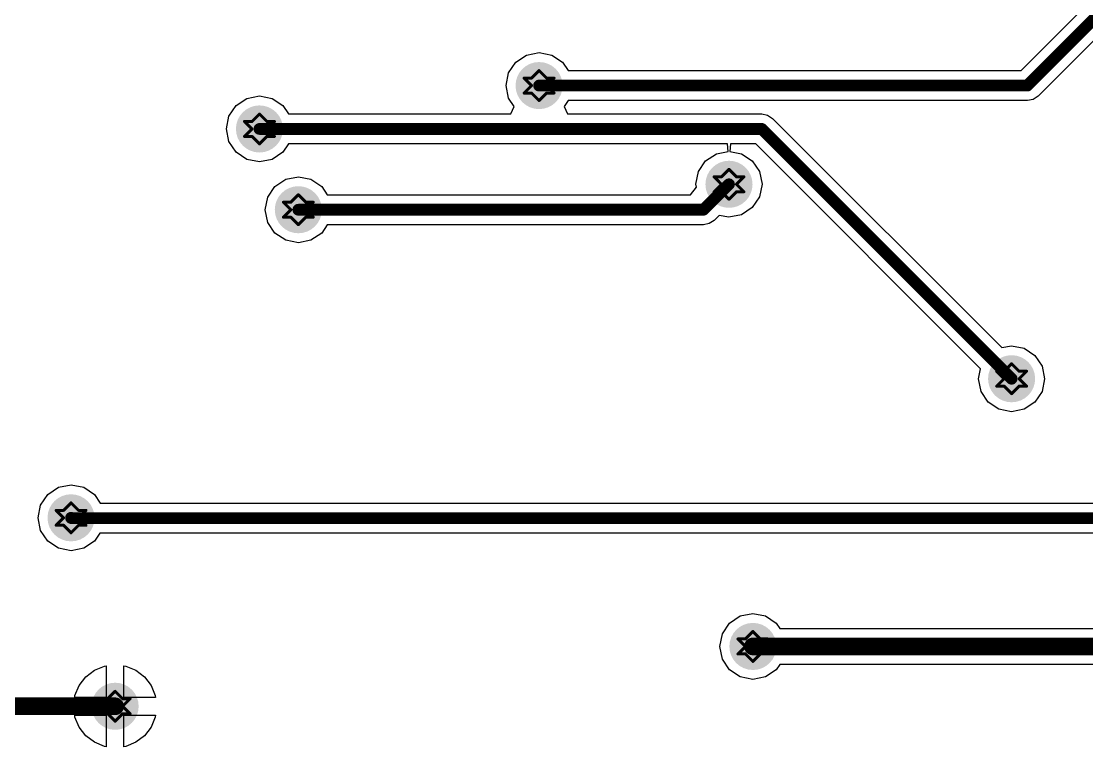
# Model space of a CAD drawing. Header units: millimetres. Extents: x 13 to 607, y 0 to 420.
# Drawn here: x 447.58 to 483.73, y 280.13 to 304.74 of the extents above; entities that cross this region are included whole.
import ezdxf

# ---------------------------------------------------------------- set-up
doc = ezdxf.new("R2010")
doc.units = ezdxf.units.MM
doc.layers.add('BottomLayer', color=5, linetype='Continuous')
doc.layers.add('DrillDrawing', color=1, linetype='Continuous')

msp = doc.modelspace()

# ---------------------------------------------------------------- hatches: boundary and pattern name
at = {"layer": 'BottomLayer'}
h = msp.add_hatch(color=5, dxfattribs=at)
edge = h.paths.add_edge_path()
edge.add_arc((465.150362985325, 302.5590310282101), 0.7991522388059702, 0, 360, ccw=False)
h = msp.add_hatch(color=5, dxfattribs=at)
edge = h.paths.add_edge_path()
edge.add_arc((455.6608107466018, 301.0873892371653), 0.7991522388059702, 0, 360, ccw=False)
h = msp.add_hatch(color=5, dxfattribs=at)
edge = h.paths.add_edge_path()
edge.add_arc((471.5951391047565, 299.2097772968668), 0.7991522388059702, 0, 360, ccw=False)
h = msp.add_hatch(color=5, dxfattribs=at)
edge = h.paths.add_edge_path()
edge.add_arc((456.9802137316437, 298.3470907297026), 0.7991522388059702, 0, 360, ccw=False)
h = msp.add_hatch(color=5, dxfattribs=at)
edge = h.paths.add_edge_path()
edge.add_arc((481.1861838808982, 292.6127623714937), 0.7991522388059702, 0, 360, ccw=False)
h = msp.add_hatch(color=5, dxfattribs=at)
edge = h.paths.add_edge_path()
edge.add_arc((449.2667808957631, 287.893359386419), 0.7991522388059702, 0, 360, ccw=False)
h = msp.add_hatch(color=5, dxfattribs=at)
edge = h.paths.add_edge_path()
edge.add_arc((472.4070794032887, 283.5291802819414), 0.7991522388059702, 0, 360, ccw=False)
h = msp.add_hatch(color=5, dxfattribs=at)
edge = h.paths.add_edge_path()
edge.add_arc((450.76237492566, 281.4993295356728), 0.7991522388059702, 0, 360, ccw=False)

# ---------------------------------------------------------------- linework, layer by layer
for p, q in [((481.5110716418196, 303.0682850580608), (483.5725677612202, 305.1297811774638)), ((484.2927588059968, 304.4095901326877), (482.0821041791271, 302.198935505822)), ((464.1152862686788, 302.9877761028369), (464.3581477612236, 303.3512462520907)), ((464.3581477612236, 303.3512462520907), (464.7216179104719, 303.5941077446279)), ((464.7216179104719, 303.5941077446279), (465.1503629850988, 303.6793919237325)), ((465.1503629850988, 303.6793919237325), (465.5791080597257, 303.5941077446279)), ((465.5791080597257, 303.5941077446279), (465.9425782089813, 303.3512462520907)), ((465.9425782089813, 303.3512462520907), (466.1316435821129, 303.0682850580608)), ((466.1316435821129, 303.0682850580608), (481.5110716418196, 303.0682850580608)), ((464.0300020895804, 302.5590310282101), (464.1152862686788, 302.9877761028369)), ((464.1152862686788, 302.1302859535832), (464.0300020895804, 302.5590310282101)), ((454.868595522413, 301.8796044610459), (455.2320656716613, 302.1224659535832)), ((455.2320656716613, 302.1224659535832), (455.6608107462882, 302.2077501326876)), ((455.6608107462882, 302.2077501326876), (456.0895558209152, 302.1224659535832)), ((456.0895558209152, 302.1224659535832), (456.4530259701708, 301.8796044610459)), ((464.3023167164349, 301.8503746102996), (464.1152862686788, 302.1302859535832)), ((466.1316435821129, 302.0497769983593), (465.9984092537554, 301.8503746102996)), ((481.7220086567388, 302.0497769983593), (466.1316435821129, 302.0497769983593)), ((481.9168946268903, 302.0885420729862), (481.7220086567388, 302.0497769983593)), ((482.0821041791271, 302.198935505822), (481.9168946268903, 302.0885420729862)), ((454.6257340298755, 301.5161343117921), (454.868595522413, 301.8796044610459)), ((456.4530259701708, 301.8796044610459), (456.6420913433096, 301.596643267016)), ((456.6420913433096, 301.596643267016), (464.190888059725, 301.596643267016)), ((464.190888059725, 301.596643267016), (464.3023167164349, 301.8503746102996)), ((465.9984092537554, 301.8503746102996), (466.1098379104726, 301.596643267016)), ((466.1098379104726, 301.596643267016), (472.7115570149465, 301.596643267016)), ((472.7115570149465, 301.596643267016), (472.9064379104668, 301.5578781923892)), ((472.9064379104668, 301.5578781923892), (473.0716525373348, 301.4474898341802)), ((454.5404498507698, 301.0873892371653), (454.6257340298755, 301.5161343117921)), ((473.0716525373348, 301.4474898341802), (480.8524053731592, 293.6667319237324)), ((454.6257340298755, 300.6586441625384), (454.5404498507698, 301.0873892371653)), ((454.868595522413, 300.2951740132847), (454.6257340298755, 300.6586441625384)), ((456.6420913433096, 300.5781352073145), (456.4530259701708, 300.2951740132847)), ((471.5413125373373, 300.5781352073145), (456.6420913433096, 300.5781352073145)), ((471.5663000000197, 300.3244089386578), (471.5413125373373, 300.5781352073145)), ((471.6489656716651, 300.5781352073145), (471.6239782089754, 300.3244089386578)), ((472.5006149253961, 300.5781352073145), (471.6489656716651, 300.5781352073145)), ((480.1322143283826, 292.9465408789563), (472.5006149253961, 300.5781352073145)), ((455.2320656716613, 300.0523125207474), (454.868595522413, 300.2951740132847)), ((456.4530259701708, 300.2951740132847), (456.0895558209152, 300.0523125207474)), ((470.8029238806187, 300.0019925207474), (471.1663940298743, 300.2448540132847)), ((471.1663940298743, 300.2448540132847), (471.5663000000197, 300.3244089386578)), ((471.6239782089754, 300.3244089386578), (472.0238841791281, 300.2448540132847)), ((472.0238841791281, 300.2448540132847), (472.3873543283837, 300.0019925207474)), ((455.6608107462882, 299.9670283416429), (455.2320656716613, 300.0523125207474)), ((456.0895558209152, 300.0523125207474), (455.6608107462882, 299.9670283416429)), ((470.5600623880812, 299.6385223714936), (470.8029238806187, 300.0019925207474)), ((472.3873543283837, 300.0019925207474), (472.6302158209212, 299.6385223714936)), ((456.1879985074841, 299.1393059535832), (456.5514686567396, 299.3821674461205)), ((456.5514686567396, 299.3821674461205), (456.9802137313666, 299.467451625225)), ((456.9802137313666, 299.467451625225), (457.4089588059935, 299.3821674461205)), ((457.4089588059935, 299.3821674461205), (457.7724289552491, 299.1393059535832)), ((470.4747782089755, 299.2097772968668), (470.5600623880812, 299.6385223714936)), ((472.6302158209212, 299.6385223714936), (472.7155000000269, 299.2097772968668)), ((455.9451370149466, 298.7758358043295), (456.1879985074841, 299.1393059535832)), ((457.7724289552491, 299.1393059535832), (457.9614943283807, 298.8563447595533)), ((470.2863776119623, 298.8563447595533), (470.494609850771, 299.1100811774638)), ((470.494609850771, 299.1100811774638), (470.4747782089755, 299.2097772968668)), ((472.7155000000269, 299.2097772968668), (472.6302158209212, 298.7810322222399)), ((455.8598528358409, 298.3470907297026), (455.9451370149466, 298.7758358043295)), ((457.9614943283807, 298.8563447595533), (470.2863776119623, 298.8563447595533)), ((472.6302158209212, 298.7810322222399), (472.3873543283837, 298.4175620729862)), ((455.9451370149466, 297.9183456550757), (455.8598528358409, 298.3470907297026)), ((472.3873543283837, 298.4175620729862), (472.0238841791281, 298.1747005804488)), ((471.0925531343521, 297.9869952073145), (470.9273385074841, 297.8766017744787)), ((471.2613656716705, 298.155807744628), (471.0925531343521, 297.9869952073145)), ((471.5951391045012, 298.0894164013444), (471.2613656716705, 298.155807744628)), ((472.0238841791281, 298.1747005804488), (471.5951391045012, 298.0894164013444)), ((456.1879985074841, 297.554875505822), (455.9451370149466, 297.9183456550757)), ((457.9614943283807, 297.8378366998518), (457.7724289552491, 297.554875505822)), ((470.7324525373399, 297.8378366998518), (457.9614943283807, 297.8378366998518)), ((470.9273385074841, 297.8766017744787), (470.7324525373399, 297.8378366998518)), ((456.5514686567396, 297.3120140132847), (456.1879985074841, 297.554875505822)), ((456.9802137313666, 297.2267298341802), (456.5514686567396, 297.3120140132847)), ((457.4089588059935, 297.3120140132847), (456.9802137313666, 297.2267298341802)), ((457.7724289552491, 297.554875505822), (457.4089588059935, 297.3120140132847)), ((480.8524053731592, 293.6667319237324), (481.186183880621, 293.733123267016)), ((481.186183880621, 293.733123267016), (481.6149289552479, 293.6478390879116)), ((481.6149289552479, 293.6478390879116), (481.9783991044962, 293.4049775953742)), ((481.9783991044962, 293.4049775953742), (482.221260597041, 293.0415074461205)), ((480.0658229850953, 292.6127623714936), (480.1322143283826, 292.9465408789563)), ((482.221260597041, 293.0415074461205), (482.3065447761394, 292.6127623714936)), ((480.1511071642083, 292.1840172968668), (480.0658229850953, 292.6127623714936)), ((482.3065447761394, 292.6127623714936), (482.221260597041, 292.1840172968668)), ((480.3939686567385, 291.820547147613), (480.1511071642083, 292.1840172968668)), ((482.221260597041, 292.1840172968668), (481.9783991044962, 291.820547147613)), ((480.7574388059941, 291.5776856550758), (480.3939686567385, 291.820547147613)), ((481.9783991044962, 291.820547147613), (481.6149289552479, 291.5776856550758)), ((481.186183880621, 291.4924014759712), (480.7574388059941, 291.5776856550758)), ((481.6149289552479, 291.5776856550758), (481.186183880621, 291.4924014759712)), ((448.4745656716616, 288.6855746102996), (448.8380358209172, 288.9284361028369)), ((448.8380358209172, 288.9284361028369), (449.2667808955441, 289.0137202819414)), ((449.2667808955441, 289.0137202819414), (449.695525970171, 288.9284361028369)), ((449.695525970171, 288.9284361028369), (450.0589961194266, 288.6855746102996)), ((448.2317041791314, 288.3221044610459), (448.4745656716616, 288.6855746102996)), ((450.0589961194266, 288.6855746102996), (450.2555364179345, 288.3914289386578)), ((448.1464200000257, 287.893359386419), (448.2317041791314, 288.3221044610459)), ((450.2555364179345, 288.3914289386578), (487.4412400000213, 288.3914289386578)), ((448.2317041791314, 287.4646143117922), (448.1464200000257, 287.893359386419)), ((448.4745656716616, 287.1011441625384), (448.2317041791314, 287.4646143117922)), ((448.8380358209172, 286.8582826700011), (448.4745656716616, 287.1011441625384)), ((450.0589961194266, 287.1011441625384), (449.695525970171, 286.8582826700011)), ((450.2405916418131, 287.3729208789563), (450.0589961194266, 287.1011441625384)), ((487.4412400000213, 287.3729208789563), (450.2405916418131, 287.3729208789563)), ((449.2667808955441, 286.7729984908966), (448.8380358209172, 286.8582826700011)), ((449.695525970171, 286.8582826700011), (449.2667808955441, 286.7729984908966)), ((471.614864179129, 284.321395505822), (471.9783343283846, 284.5642569983593)), ((471.9783343283846, 284.5642569983593), (472.4070794030115, 284.6495411774638)), ((472.4070794030115, 284.6495411774638), (472.8358244776384, 284.5642569983593)), ((472.8358244776384, 284.5642569983593), (473.1992946268867, 284.321395505822)), ((471.3720026865915, 283.9579253565683), (471.614864179129, 284.321395505822)), ((473.1992946268867, 284.321395505822), (473.3203041791269, 284.140287147613)), ((471.2867185074858, 283.5291802819414), (471.3720026865915, 283.9579253565683)), ((473.3203041791269, 284.140287147613), (501.5614146268847, 284.140287147613)), ((471.3720026865915, 283.1004352073145), (471.2867185074858, 283.5291802819414)), ((450.0570829850978, 282.7209292371653), (450.3972910447985, 282.8618465505981)), ((450.3972910447985, 282.8618465505981), (450.4626928358477, 282.8704581923892)), ((450.4626928358477, 282.8704581923892), (450.4626928358477, 281.799011625225)), ((451.062057014947, 281.799011625225), (451.062057014947, 282.8704581923892)), ((451.062057014947, 282.8704581923892), (451.1274588059889, 282.8618465505981)), ((451.1274588059889, 282.8618465505981), (451.4676668656896, 282.7209292371653)), ((471.614864179129, 282.7369650580608), (471.3720026865915, 283.1004352073145)), ((473.3203041791269, 282.9180734162697), (473.1992946268867, 282.7369650580608)), ((501.8145167164396, 282.9180734162697), (473.3203041791269, 282.9180734162697)), ((449.5407752239037, 282.2046214759712), (449.7649417910645, 282.4967626700011)), ((449.7649417910645, 282.4967626700011), (450.0570829850978, 282.7209292371653)), ((451.4676668656896, 282.7209292371653), (451.7598080597229, 282.4967626700011)), ((451.7598080597229, 282.4967626700011), (451.983974626891, 282.2046214759712)), ((471.9783343283846, 282.4941035655235), (471.614864179129, 282.7369650580608)), ((472.4070794030115, 282.408819386419), (471.9783343283846, 282.4941035655235)), ((472.8358244776384, 282.4941035655235), (472.4070794030115, 282.408819386419)), ((473.1992946268867, 282.7369650580608), (472.8358244776384, 282.4941035655235)), ((449.3998579104657, 281.8644134162698), (449.5407752239037, 282.2046214759712)), ((451.983974626891, 282.2046214759712), (452.1248919403217, 281.8644134162698)), ((449.3912462686851, 281.799011625225), (449.3998579104657, 281.8644134162698)), ((450.4626928358477, 281.799011625225), (449.3912462686851, 281.799011625225)), ((452.1335035821096, 281.799011625225), (451.062057014947, 281.799011625225)), ((452.1248919403217, 281.8644134162698), (452.1335035821096, 281.799011625225)), ((449.3998579104657, 281.1342456550757), (449.3912462686851, 281.1996474461205)), ((449.3912462686851, 281.1996474461205), (450.4626928358477, 281.1996474461205)), ((449.5407752239037, 280.7940375953742), (449.3998579104657, 281.1342456550757)), ((450.4626928358477, 281.1996474461205), (450.4626928358477, 280.1282008789563)), ((451.062057014947, 280.1282008789563), (451.062057014947, 281.1996474461205)), ((451.062057014947, 281.1996474461205), (452.1335035821096, 281.1996474461205)), ((452.1248919403217, 281.1342456550757), (451.983974626891, 280.7940375953742)), ((452.1335035821096, 281.1996474461205), (452.1248919403217, 281.1342456550757)), ((449.7649417910645, 280.5018964013444), (449.5407752239037, 280.7940375953742)), ((451.983974626891, 280.7940375953742), (451.7598080597229, 280.5018964013444)), ((450.0570829850978, 280.2777298341802), (449.7649417910645, 280.5018964013444)), ((450.3972910447985, 280.1368125207474), (450.0570829850978, 280.2777298341802)), ((451.4676668656896, 280.2777298341802), (451.1274588059889, 280.1368125207474)), ((451.7598080597229, 280.5018964013444), (451.4676668656896, 280.2777298341802)), ((450.4626928358477, 280.1282008789563), (450.3972910447985, 280.1368125207474)), ((451.1274588059889, 280.1368125207474), (451.062057014947, 280.1282008789563))]:
    msp.add_line(p, q, dxfattribs=at)
for points, const_width in [([(484.6265322388274, 305.4635546102996), (481.7220086567388, 302.5590310282101)], 0.3995761194029852), ([(481.7220086567388, 302.5590310282101), (465.1503629850988, 302.5590310282101)], 0.3995761194029852), ([(472.7115570149465, 301.0873892371653), (455.6608107462882, 301.0873892371653)], 0.3995761194029852), ([(481.186183880621, 292.6127623714936), (472.7115570149465, 301.0873892371653)], 0.3995761194029852), ([(471.5951391045012, 299.2097772968668), (470.7324525373399, 298.3470907297026)], 0.3995761194029852), ([(470.7324525373399, 298.3470907297026), (456.9802137313666, 298.3470907297026)], 0.3995761194029852), ([(449.2779653731552, 287.882174908807), (449.2667808955441, 287.893359386419)], 0.3995761194029852), ([(488.4225205970354, 287.882174908807), (449.2779653731552, 287.882174908807)], 0.3995761194029852), ([(501.8145420895737, 283.5291802819414), (472.4070794030115, 283.5291802819414)], 0.5993641791044777), ([(450.7623749253974, 281.4993295356728), (431.9115570149509, 281.4993295356728)], 0.5993641791044777)]:
    msp.add_lwpolyline(points, dxfattribs=dict(at, const_width=const_width))
for points, const_width in [([(465.2502570149438, 302.5590310282101, -1), (465.0504689552465, 302.5590310282101, -1)], 0.1997880597014926), ([(481.8219026865911, 302.5590310282101, -1), (481.6221146268865, 302.5590310282101, -1)], 0.1997880597014926), ([(481.8219026865911, 302.5590310282101, -1), (481.6221146268865, 302.5590310282101, -1)], 0.1997880597014926), ([(455.7607047761405, 301.0873892371653, -1), (455.5609167164432, 301.0873892371653, -1)], 0.1997880597014926), ([(472.8114510447988, 301.0873892371653, -1), (472.6116629851015, 301.0873892371653, -1)], 0.1997880597014926), ([(472.8114510447988, 301.0873892371653, -1), (472.6116629851015, 301.0873892371653, -1)], 0.1997880597014926), ([(471.6950331343535, 299.2097772968668, -1), (471.4952450746489, 299.2097772968668, -1)], 0.1997880597014926), ([(457.0801077612189, 298.3470907297026, -1), (456.8803197015143, 298.3470907297026, -1)], 0.1997880597014926), ([(470.8323465671849, 298.3470907297026, -1), (470.6325585074876, 298.3470907297026, -1)], 0.1997880597014926), ([(470.8323465671849, 298.3470907297026, -1), (470.6325585074876, 298.3470907297026, -1)], 0.1997880597014926), ([(481.2860779104733, 292.6127623714936, -1), (481.0862898507687, 292.6127623714936, -1)], 0.1997880597014926), ([(449.3666749253964, 287.893359386419, -1), (449.1668868656991, 287.893359386419, -1)], 0.1997880597014926), ([(449.3778594030075, 287.882174908807, -1), (449.1780713433102, 287.882174908807, -1)], 0.1997880597014926), ([(449.3778594030075, 287.882174908807, -1), (449.1780713433102, 287.882174908807, -1)], 0.1997880597014926), ([(472.5569179104707, 283.5291802819414, -1), (472.257240895545, 283.5291802819414, -1)], 0.2996820895522389), ([(450.9122134328566, 281.4993295356728, -1), (450.6125364179381, 281.4993295356728, -1)], 0.2996820895522389)]:
    msp.add_lwpolyline(points, format="xyb", close=True, dxfattribs=dict(at, const_width=const_width))
at = {"layer": 'DrillDrawing', "const_width": 0.1014925373134329}
for points in [[(465.1503629850988, 303.0664937147772), (464.8966316418148, 302.8127623714936)], [(465.4040943283828, 302.8127623714936), (465.1503629850988, 303.0664937147772)], [(464.8966316418148, 302.8127623714936), (464.6429002985308, 302.8127623714936)], [(464.8966316418148, 302.5590310282101), (464.6429002985308, 302.8127623714936)], [(465.6578256716668, 302.8127623714936), (465.4040943283828, 302.5590310282101)], [(465.6578256716668, 302.8127623714936), (465.4040943283828, 302.8127623714936)], [(464.8966316418148, 302.5590310282101), (464.6429002985308, 302.3052996849265)], [(464.8966316418148, 302.3052996849265), (464.6429002985308, 302.3052996849265)], [(465.1503629850988, 302.0515683416428), (464.8966316418148, 302.3052996849265)], [(465.4040943283828, 302.3052996849265), (465.1503629850988, 302.0515683416428)], [(465.6578256716668, 302.3052996849265), (465.4040943283828, 302.5590310282101)], [(465.6578256716668, 302.3052996849265), (465.4040943283828, 302.3052996849265)], [(455.6608107462882, 301.5948519237324), (455.4070794030042, 301.3411205804488)], [(455.9145420895723, 301.3411205804488), (455.6608107462882, 301.5948519237324)], [(455.4070794030042, 301.3411205804488), (455.1533480597275, 301.3411205804488)], [(455.4070794030042, 301.0873892371653), (455.1533480597275, 301.3411205804488)], [(456.1682734328563, 301.3411205804488), (455.9145420895723, 301.0873892371653)], [(456.1682734328563, 301.3411205804488), (455.9145420895723, 301.3411205804488)], [(455.4070794030042, 301.0873892371653), (455.1533480597275, 300.8336578938817)], [(455.4070794030042, 300.8336578938817), (455.1533480597275, 300.8336578938817)], [(455.6608107462882, 300.5799265505981), (455.4070794030042, 300.8336578938817)], [(455.9145420895723, 300.8336578938817), (455.6608107462882, 300.5799265505981)], [(456.1682734328563, 300.8336578938817), (455.9145420895723, 301.0873892371653)], [(456.1682734328563, 300.8336578938817), (455.9145420895723, 300.8336578938817)], [(471.5951391045012, 299.7172399834339), (471.3414077612172, 299.4635086401503)], [(471.8488704477852, 299.4635086401503), (471.5951391045012, 299.7172399834339)], [(471.3414077612172, 299.4635086401503), (471.0876764179332, 299.4635086401503)], [(471.3414077612172, 299.2097772968668), (471.0876764179332, 299.4635086401503)], [(472.1026017910692, 299.4635086401503), (471.8488704477852, 299.2097772968668)], [(472.1026017910692, 299.4635086401503), (471.8488704477852, 299.4635086401503)], [(471.3414077612172, 299.2097772968668), (471.0876764179332, 298.9560459535832)], [(472.1026017910692, 298.9560459535832), (471.8488704477852, 299.2097772968668)], [(456.7264823880826, 298.6008220729861), (456.4727510447985, 298.6008220729861)], [(456.7264823880826, 298.3470907297026), (456.4727510447985, 298.6008220729861)], [(456.9802137313666, 298.8545534162698), (456.7264823880826, 298.6008220729861)], [(457.2339450746506, 298.6008220729861), (456.9802137313666, 298.8545534162698)], [(457.4876764179346, 298.6008220729861), (457.2339450746506, 298.3470907297026)], [(457.4876764179346, 298.6008220729861), (457.2339450746506, 298.6008220729861)], [(471.3414077612172, 298.9560459535832), (471.0876764179332, 298.9560459535832)], [(471.5951391045012, 298.7023146102996), (471.3414077612172, 298.9560459535832)], [(471.8488704477852, 298.9560459535832), (471.5951391045012, 298.7023146102996)], [(472.1026017910692, 298.9560459535832), (471.8488704477852, 298.9560459535832)], [(456.7264823880826, 298.3470907297026), (456.4727510447985, 298.093359386419)], [(457.4876764179346, 298.093359386419), (457.2339450746506, 298.3470907297026)], [(456.7264823880826, 298.093359386419), (456.4727510447985, 298.093359386419)], [(456.9802137313666, 297.8396280431354), (456.7264823880826, 298.093359386419)], [(457.2339450746506, 298.093359386419), (456.9802137313666, 297.8396280431354)], [(457.4876764179346, 298.093359386419), (457.2339450746506, 298.093359386419)], [(480.932452537337, 292.8664937147772), (480.678721194053, 292.8664937147772)], [(480.932452537337, 292.6127623714936), (480.678721194053, 292.8664937147772)], [(481.186183880621, 293.1202250580608), (480.932452537337, 292.8664937147772)], [(481.439915223905, 292.8664937147772), (481.186183880621, 293.1202250580608)], [(481.693646567189, 292.8664937147772), (481.439915223905, 292.6127623714936)], [(481.693646567189, 292.8664937147772), (481.439915223905, 292.8664937147772)], [(480.932452537337, 292.6127623714936), (480.678721194053, 292.35903102821)], [(481.693646567189, 292.35903102821), (481.439915223905, 292.6127623714936)], [(480.932452537337, 292.35903102821), (480.678721194053, 292.35903102821)], [(481.186183880621, 292.1052996849265), (480.932452537337, 292.35903102821)], [(481.439915223905, 292.35903102821), (481.186183880621, 292.1052996849265)], [(481.693646567189, 292.35903102821), (481.439915223905, 292.35903102821)], [(449.0130495522601, 288.1470907297026), (448.7593182089761, 288.1470907297026)], [(449.0130495522601, 287.893359386419), (448.7593182089761, 288.1470907297026)], [(449.2667808955441, 288.4008220729862), (449.0130495522601, 288.1470907297026)], [(449.5205122388281, 288.1470907297026), (449.2667808955441, 288.4008220729862)], [(449.7742435821121, 288.1470907297026), (449.5205122388281, 287.893359386419)], [(449.7742435821121, 288.1470907297026), (449.5205122388281, 288.1470907297026)], [(449.0130495522601, 287.893359386419), (448.7593182089761, 287.6396280431354)], [(449.7742435821121, 287.6396280431354), (449.5205122388281, 287.893359386419)], [(449.0130495522601, 287.6396280431354), (448.7593182089761, 287.6396280431354)], [(449.2667808955441, 287.3858966998518), (449.0130495522601, 287.6396280431354)], [(449.5205122388281, 287.6396280431354), (449.2667808955441, 287.3858966998518)], [(449.7742435821121, 287.6396280431354), (449.5205122388281, 287.6396280431354)], [(472.1533480597275, 283.782911625225), (471.8996167164435, 283.782911625225)], [(472.1533480597275, 283.5291802819414), (471.8996167164435, 283.782911625225)], [(472.4070794030115, 284.0366429685085), (472.1533480597275, 283.782911625225)], [(472.6608107462955, 283.782911625225), (472.4070794030115, 284.0366429685085)], [(472.9145420895723, 283.782911625225), (472.6608107462955, 283.5291802819414)], [(472.9145420895723, 283.782911625225), (472.6608107462955, 283.782911625225)], [(472.1533480597275, 283.5291802819414), (471.8996167164435, 283.2754489386578)], [(472.9145420895723, 283.2754489386578), (472.6608107462955, 283.5291802819414)], [(472.1533480597275, 283.2754489386578), (471.8996167164435, 283.2754489386578)], [(472.4070794030115, 283.0217175953742), (472.1533480597275, 283.2754489386578)], [(472.6608107462955, 283.2754489386578), (472.4070794030115, 283.0217175953742)], [(472.9145420895723, 283.2754489386578), (472.6608107462955, 283.2754489386578)], [(450.7623749253974, 282.0067922222399), (450.5086435821133, 281.7530608789563)], [(451.0161062686814, 281.7530608789563), (450.7623749253974, 282.0067922222399)], [(450.5086435821133, 281.7530608789563), (450.2549122388293, 281.7530608789563)], [(450.5086435821133, 281.4993295356728), (450.2549122388293, 281.7530608789563)], [(451.2698376119654, 281.7530608789563), (451.0161062686814, 281.4993295356728)], [(451.2698376119654, 281.7530608789563), (451.0161062686814, 281.7530608789563)], [(450.5086435821133, 281.4993295356728), (450.2549122388293, 281.2455981923891)], [(450.5086435821133, 281.2455981923891), (450.2549122388293, 281.2455981923891)], [(450.7623749253974, 280.9918668491056), (450.5086435821133, 281.2455981923891)], [(451.0161062686814, 281.2455981923891), (450.7623749253974, 280.9918668491056)], [(451.2698376119654, 281.2455981923891), (451.0161062686814, 281.4993295356728)], [(451.2698376119654, 281.2455981923891), (451.0161062686814, 281.2455981923891)]]:
    msp.add_lwpolyline(points, dxfattribs=at)
at = {"layer": 'DrillDrawing', "const_width": 0.05074626865671643}
for points in [[(465.1757361194243, 303.0664937147772, -1), (465.124989850766, 303.0664937147772, -1)], [(465.1757361194243, 303.0664937147772, -1), (465.124989850766, 303.0664937147772, -1)], [(464.6682734328563, 302.8127623714936, -1), (464.6175271642053, 302.8127623714936, -1)], [(464.6682734328563, 302.8127623714936, -1), (464.6175271642053, 302.8127623714936, -1)], [(464.9220047761403, 302.8127623714936, -1), (464.8712585074893, 302.8127623714936, -1)], [(464.9220047761403, 302.8127623714936, -1), (464.8712585074893, 302.8127623714936, -1)], [(465.4294674627083, 302.8127623714936, -1), (465.3787211940501, 302.8127623714936, -1)], [(465.4294674627083, 302.8127623714936, -1), (465.3787211940501, 302.8127623714936, -1)], [(465.6831988059923, 302.8127623714936, -1), (465.6324525373341, 302.8127623714936, -1)], [(465.6831988059923, 302.8127623714936, -1), (465.6324525373341, 302.8127623714936, -1)], [(464.6682734328563, 302.3052996849265, -1), (464.6175271642053, 302.3052996849265, -1)], [(464.6682734328563, 302.3052996849265, -1), (464.6175271642053, 302.3052996849265, -1)], [(464.9220047761403, 302.5590310282101, -1), (464.8712585074893, 302.5590310282101, -1)], [(464.9220047761403, 302.5590310282101, -1), (464.8712585074893, 302.5590310282101, -1)], [(464.9220047761403, 302.3052996849265, -1), (464.8712585074893, 302.3052996849265, -1)], [(464.9220047761403, 302.3052996849265, -1), (464.8712585074893, 302.3052996849265, -1)], [(465.4294674627083, 302.5590310282101, -1), (465.3787211940501, 302.5590310282101, -1)], [(465.4294674627083, 302.5590310282101, -1), (465.3787211940501, 302.5590310282101, -1)], [(465.4294674627083, 302.3052996849265, -1), (465.3787211940501, 302.3052996849265, -1)], [(465.4294674627083, 302.3052996849265, -1), (465.3787211940501, 302.3052996849265, -1)], [(465.6831988059923, 302.3052996849265, -1), (465.6324525373341, 302.3052996849265, -1)], [(465.6831988059923, 302.3052996849265, -1), (465.6324525373341, 302.3052996849265, -1)], [(465.1757361194243, 302.0515683416428, -1), (465.124989850766, 302.0515683416428, -1)], [(465.1757361194243, 302.0515683416428, -1), (465.124989850766, 302.0515683416428, -1)], [(455.686183880621, 301.5948519237324, -1), (455.6354376119627, 301.5948519237324, -1)], [(455.686183880621, 301.5948519237324, -1), (455.6354376119627, 301.5948519237324, -1)], [(455.178721194053, 301.3411205804488, -1), (455.1279749253947, 301.3411205804488, -1)], [(455.178721194053, 301.3411205804488, -1), (455.1279749253947, 301.3411205804488, -1)], [(455.432452537337, 301.3411205804488, -1), (455.3817062686787, 301.3411205804488, -1)], [(455.432452537337, 301.3411205804488, -1), (455.3817062686787, 301.3411205804488, -1)], [(455.939915223905, 301.3411205804488, -1), (455.8891689552468, 301.3411205804488, -1)], [(455.939915223905, 301.3411205804488, -1), (455.8891689552468, 301.3411205804488, -1)], [(456.1936465671818, 301.3411205804488, -1), (456.1429002985308, 301.3411205804488, -1)], [(456.1936465671818, 301.3411205804488, -1), (456.1429002985308, 301.3411205804488, -1)], [(455.178721194053, 300.8336578938817, -1), (455.1279749253947, 300.8336578938817, -1)], [(455.178721194053, 300.8336578938817, -1), (455.1279749253947, 300.8336578938817, -1)], [(455.432452537337, 301.0873892371653, -1), (455.3817062686787, 301.0873892371653, -1)], [(455.432452537337, 301.0873892371653, -1), (455.3817062686787, 301.0873892371653, -1)], [(455.432452537337, 300.8336578938817, -1), (455.3817062686787, 300.8336578938817, -1)], [(455.432452537337, 300.8336578938817, -1), (455.3817062686787, 300.8336578938817, -1)], [(455.939915223905, 301.0873892371653, -1), (455.8891689552468, 301.0873892371653, -1)], [(455.939915223905, 301.0873892371653, -1), (455.8891689552468, 301.0873892371653, -1)], [(455.939915223905, 300.8336578938817, -1), (455.8891689552468, 300.8336578938817, -1)], [(455.939915223905, 300.8336578938817, -1), (455.8891689552468, 300.8336578938817, -1)], [(456.1936465671818, 300.8336578938817, -1), (456.1429002985308, 300.8336578938817, -1)], [(456.1936465671818, 300.8336578938817, -1), (456.1429002985308, 300.8336578938817, -1)], [(455.686183880621, 300.5799265505981, -1), (455.6354376119627, 300.5799265505981, -1)], [(455.686183880621, 300.5799265505981, -1), (455.6354376119627, 300.5799265505981, -1)], [(471.620512238834, 299.7172399834339, -1), (471.5697659701684, 299.7172399834339, -1)], [(471.620512238834, 299.7172399834339, -1), (471.5697659701684, 299.7172399834339, -1)], [(471.1130495522659, 299.4635086401503, -1), (471.0623032836004, 299.4635086401503, -1)], [(471.1130495522659, 299.4635086401503, -1), (471.0623032836004, 299.4635086401503, -1)], [(471.3667808955499, 299.4635086401503, -1), (471.3160346268844, 299.4635086401503, -1)], [(471.3667808955499, 299.4635086401503, -1), (471.3160346268844, 299.4635086401503, -1)], [(471.874243582118, 299.4635086401503, -1), (471.8234973134524, 299.4635086401503, -1)], [(471.874243582118, 299.4635086401503, -1), (471.8234973134524, 299.4635086401503, -1)], [(472.1279749253947, 299.4635086401503, -1), (472.0772286567437, 299.4635086401503, -1)], [(472.1279749253947, 299.4635086401503, -1), (472.0772286567437, 299.4635086401503, -1)], [(471.3667808955499, 299.2097772968668, -1), (471.3160346268844, 299.2097772968668, -1)], [(471.3667808955499, 299.2097772968668, -1), (471.3160346268844, 299.2097772968668, -1)], [(471.874243582118, 299.2097772968668, -1), (471.8234973134524, 299.2097772968668, -1)], [(471.874243582118, 299.2097772968668, -1), (471.8234973134524, 299.2097772968668, -1)], [(456.4981241791313, 298.6008220729861, -1), (456.4473779104658, 298.6008220729861, -1)], [(456.4981241791313, 298.6008220729861, -1), (456.4473779104658, 298.6008220729861, -1)], [(456.7518555224153, 298.6008220729861, -1), (456.7011092537571, 298.6008220729861, -1)], [(456.7518555224153, 298.6008220729861, -1), (456.7011092537571, 298.6008220729861, -1)], [(457.0055868656993, 298.8545534162698, -1), (456.9548405970411, 298.8545534162698, -1)], [(457.0055868656993, 298.8545534162698, -1), (456.9548405970411, 298.8545534162698, -1)], [(457.2593182089834, 298.6008220729861, -1), (457.2085719403251, 298.6008220729861, -1)], [(457.2593182089834, 298.6008220729861, -1), (457.2085719403251, 298.6008220729861, -1)], [(457.5130495522601, 298.6008220729861, -1), (457.4623032836091, 298.6008220729861, -1)], [(457.5130495522601, 298.6008220729861, -1), (457.4623032836091, 298.6008220729861, -1)], [(471.1130495522659, 298.9560459535832, -1), (471.0623032836004, 298.9560459535832, -1)], [(471.1130495522659, 298.9560459535832, -1), (471.0623032836004, 298.9560459535832, -1)], [(471.3667808955499, 298.9560459535832, -1), (471.3160346268844, 298.9560459535832, -1)], [(471.3667808955499, 298.9560459535832, -1), (471.3160346268844, 298.9560459535832, -1)], [(471.620512238834, 298.7023146102996, -1), (471.5697659701684, 298.7023146102996, -1)], [(471.620512238834, 298.7023146102996, -1), (471.5697659701684, 298.7023146102996, -1)], [(471.874243582118, 298.9560459535832, -1), (471.8234973134524, 298.9560459535832, -1)], [(471.874243582118, 298.9560459535832, -1), (471.8234973134524, 298.9560459535832, -1)], [(472.1279749253947, 298.9560459535832, -1), (472.0772286567437, 298.9560459535832, -1)], [(472.1279749253947, 298.9560459535832, -1), (472.0772286567437, 298.9560459535832, -1)], [(456.7518555224153, 298.3470907297026, -1), (456.7011092537571, 298.3470907297026, -1)], [(456.7518555224153, 298.3470907297026, -1), (456.7011092537571, 298.3470907297026, -1)], [(457.2593182089834, 298.3470907297026, -1), (457.2085719403251, 298.3470907297026, -1)], [(457.2593182089834, 298.3470907297026, -1), (457.2085719403251, 298.3470907297026, -1)], [(456.4981241791313, 298.093359386419, -1), (456.4473779104658, 298.093359386419, -1)], [(456.4981241791313, 298.093359386419, -1), (456.4473779104658, 298.093359386419, -1)], [(456.7518555224153, 298.093359386419, -1), (456.7011092537571, 298.093359386419, -1)], [(456.7518555224153, 298.093359386419, -1), (456.7011092537571, 298.093359386419, -1)], [(457.2593182089834, 298.093359386419, -1), (457.2085719403251, 298.093359386419, -1)], [(457.2593182089834, 298.093359386419, -1), (457.2085719403251, 298.093359386419, -1)], [(457.5130495522601, 298.093359386419, -1), (457.4623032836091, 298.093359386419, -1)], [(457.5130495522601, 298.093359386419, -1), (457.4623032836091, 298.093359386419, -1)], [(457.0055868656993, 297.8396280431354, -1), (456.9548405970411, 297.8396280431354, -1)], [(457.0055868656993, 297.8396280431354, -1), (456.9548405970411, 297.8396280431354, -1)], [(480.7040943283857, 292.8664937147772, -1), (480.6533480597275, 292.8664937147772, -1)], [(480.7040943283857, 292.8664937147772, -1), (480.6533480597275, 292.8664937147772, -1)], [(480.9578256716625, 292.8664937147772, -1), (480.9070794030115, 292.8664937147772, -1)], [(480.9578256716625, 292.8664937147772, -1), (480.9070794030115, 292.8664937147772, -1)], [(481.2115570149465, 293.1202250580608, -1), (481.1608107462955, 293.1202250580608, -1)], [(481.2115570149465, 293.1202250580608, -1), (481.1608107462955, 293.1202250580608, -1)], [(481.4652883582305, 292.8664937147772, -1), (481.4145420895795, 292.8664937147772, -1)], [(481.4652883582305, 292.8664937147772, -1), (481.4145420895795, 292.8664937147772, -1)], [(481.7190197015145, 292.8664937147772, -1), (481.6682734328635, 292.8664937147772, -1)], [(481.7190197015145, 292.8664937147772, -1), (481.6682734328635, 292.8664937147772, -1)], [(480.9578256716625, 292.6127623714936, -1), (480.9070794030115, 292.6127623714936, -1)], [(480.9578256716625, 292.6127623714936, -1), (480.9070794030115, 292.6127623714936, -1)], [(481.4652883582305, 292.6127623714936, -1), (481.4145420895795, 292.6127623714936, -1)], [(481.4652883582305, 292.6127623714936, -1), (481.4145420895795, 292.6127623714936, -1)], [(480.7040943283857, 292.35903102821, -1), (480.6533480597275, 292.35903102821, -1)], [(480.7040943283857, 292.35903102821, -1), (480.6533480597275, 292.35903102821, -1)], [(480.9578256716625, 292.35903102821, -1), (480.9070794030115, 292.35903102821, -1)], [(480.9578256716625, 292.35903102821, -1), (480.9070794030115, 292.35903102821, -1)], [(481.2115570149465, 292.1052996849265, -1), (481.1608107462955, 292.1052996849265, -1)], [(481.2115570149465, 292.1052996849265, -1), (481.1608107462955, 292.1052996849265, -1)], [(481.4652883582305, 292.35903102821, -1), (481.4145420895795, 292.35903102821, -1)], [(481.4652883582305, 292.35903102821, -1), (481.4145420895795, 292.35903102821, -1)], [(481.7190197015145, 292.35903102821, -1), (481.6682734328635, 292.35903102821, -1)], [(481.7190197015145, 292.35903102821, -1), (481.6682734328635, 292.35903102821, -1)], [(448.7846913433089, 288.1470907297026, -1), (448.7339450746506, 288.1470907297026, -1)], [(448.7846913433089, 288.1470907297026, -1), (448.7339450746506, 288.1470907297026, -1)], [(449.0384226865929, 288.1470907297026, -1), (448.9876764179346, 288.1470907297026, -1)], [(449.0384226865929, 288.1470907297026, -1), (448.9876764179346, 288.1470907297026, -1)], [(449.2921540298769, 288.4008220729862, -1), (449.2414077612186, 288.4008220729862, -1)], [(449.2921540298769, 288.4008220729862, -1), (449.2414077612186, 288.4008220729862, -1)], [(449.5458853731536, 288.1470907297026, -1), (449.4951391045026, 288.1470907297026, -1)], [(449.5458853731536, 288.1470907297026, -1), (449.4951391045026, 288.1470907297026, -1)], [(449.7996167164376, 288.1470907297026, -1), (449.7488704477867, 288.1470907297026, -1)], [(449.7996167164376, 288.1470907297026, -1), (449.7488704477867, 288.1470907297026, -1)], [(449.0384226865929, 287.893359386419, -1), (448.9876764179346, 287.893359386419, -1)], [(449.0384226865929, 287.893359386419, -1), (448.9876764179346, 287.893359386419, -1)], [(449.5458853731536, 287.893359386419, -1), (449.4951391045026, 287.893359386419, -1)], [(449.5458853731536, 287.893359386419, -1), (449.4951391045026, 287.893359386419, -1)], [(448.7846913433089, 287.6396280431354, -1), (448.7339450746506, 287.6396280431354, -1)], [(448.7846913433089, 287.6396280431354, -1), (448.7339450746506, 287.6396280431354, -1)], [(449.0384226865929, 287.6396280431354, -1), (448.9876764179346, 287.6396280431354, -1)], [(449.0384226865929, 287.6396280431354, -1), (448.9876764179346, 287.6396280431354, -1)], [(449.5458853731536, 287.6396280431354, -1), (449.4951391045026, 287.6396280431354, -1)], [(449.5458853731536, 287.6396280431354, -1), (449.4951391045026, 287.6396280431354, -1)], [(449.7996167164376, 287.6396280431354, -1), (449.7488704477867, 287.6396280431354, -1)], [(449.7996167164376, 287.6396280431354, -1), (449.7488704477867, 287.6396280431354, -1)], [(449.2921540298769, 287.3858966998518, -1), (449.2414077612186, 287.3858966998518, -1)], [(449.2921540298769, 287.3858966998518, -1), (449.2414077612186, 287.3858966998518, -1)], [(471.924989850769, 283.782911625225, -1), (471.874243582118, 283.782911625225, -1)], [(471.924989850769, 283.782911625225, -1), (471.874243582118, 283.782911625225, -1)], [(472.178721194053, 283.782911625225, -1), (472.1279749253947, 283.782911625225, -1)], [(472.178721194053, 283.782911625225, -1), (472.1279749253947, 283.782911625225, -1)], [(472.432452537337, 284.0366429685085, -1), (472.3817062686787, 284.0366429685085, -1)], [(472.432452537337, 284.0366429685085, -1), (472.3817062686787, 284.0366429685085, -1)], [(472.686183880621, 283.782911625225, -1), (472.6354376119627, 283.782911625225, -1)], [(472.686183880621, 283.782911625225, -1), (472.6354376119627, 283.782911625225, -1)], [(472.939915223905, 283.782911625225, -1), (472.8891689552468, 283.782911625225, -1)], [(472.939915223905, 283.782911625225, -1), (472.8891689552468, 283.782911625225, -1)], [(472.178721194053, 283.5291802819414, -1), (472.1279749253947, 283.5291802819414, -1)], [(472.178721194053, 283.5291802819414, -1), (472.1279749253947, 283.5291802819414, -1)], [(472.686183880621, 283.5291802819414, -1), (472.6354376119627, 283.5291802819414, -1)], [(472.686183880621, 283.5291802819414, -1), (472.6354376119627, 283.5291802819414, -1)], [(471.924989850769, 283.2754489386578, -1), (471.874243582118, 283.2754489386578, -1)], [(471.924989850769, 283.2754489386578, -1), (471.874243582118, 283.2754489386578, -1)], [(472.178721194053, 283.2754489386578, -1), (472.1279749253947, 283.2754489386578, -1)], [(472.178721194053, 283.2754489386578, -1), (472.1279749253947, 283.2754489386578, -1)], [(472.686183880621, 283.2754489386578, -1), (472.6354376119627, 283.2754489386578, -1)], [(472.686183880621, 283.2754489386578, -1), (472.6354376119627, 283.2754489386578, -1)], [(472.939915223905, 283.2754489386578, -1), (472.8891689552468, 283.2754489386578, -1)], [(472.939915223905, 283.2754489386578, -1), (472.8891689552468, 283.2754489386578, -1)], [(472.432452537337, 283.0217175953742, -1), (472.3817062686787, 283.0217175953742, -1)], [(472.432452537337, 283.0217175953742, -1), (472.3817062686787, 283.0217175953742, -1)], [(450.7877480597301, 282.0067922222399, -1), (450.7370017910646, 282.0067922222399, -1)], [(450.7877480597301, 282.0067922222399, -1), (450.7370017910646, 282.0067922222399, -1)], [(450.2802853731621, 281.7530608789563, -1), (450.2295391044966, 281.7530608789563, -1)], [(450.2802853731621, 281.7530608789563, -1), (450.2295391044966, 281.7530608789563, -1)], [(450.5340167164461, 281.7530608789563, -1), (450.4832704477806, 281.7530608789563, -1)], [(450.5340167164461, 281.7530608789563, -1), (450.4832704477806, 281.7530608789563, -1)], [(451.0414794030069, 281.7530608789563, -1), (450.9907331343486, 281.7530608789563, -1)], [(451.0414794030069, 281.7530608789563, -1), (450.9907331343486, 281.7530608789563, -1)], [(451.2952107462909, 281.7530608789563, -1), (451.2444644776399, 281.7530608789563, -1)], [(451.2952107462909, 281.7530608789563, -1), (451.2444644776399, 281.7530608789563, -1)], [(450.2802853731621, 281.2455981923891, -1), (450.2295391044966, 281.2455981923891, -1)], [(450.2802853731621, 281.2455981923891, -1), (450.2295391044966, 281.2455981923891, -1)], [(450.5340167164461, 281.4993295356728, -1), (450.4832704477806, 281.4993295356728, -1)], [(450.5340167164461, 281.4993295356728, -1), (450.4832704477806, 281.4993295356728, -1)], [(450.5340167164461, 281.2455981923891, -1), (450.4832704477806, 281.2455981923891, -1)], [(450.5340167164461, 281.2455981923891, -1), (450.4832704477806, 281.2455981923891, -1)], [(451.0414794030069, 281.4993295356728, -1), (450.9907331343486, 281.4993295356728, -1)], [(451.0414794030069, 281.4993295356728, -1), (450.9907331343486, 281.4993295356728, -1)], [(451.0414794030069, 281.2455981923891, -1), (450.9907331343486, 281.2455981923891, -1)], [(451.0414794030069, 281.2455981923891, -1), (450.9907331343486, 281.2455981923891, -1)], [(451.2952107462909, 281.2455981923891, -1), (451.2444644776399, 281.2455981923891, -1)], [(451.2952107462909, 281.2455981923891, -1), (451.2444644776399, 281.2455981923891, -1)], [(450.7877480597301, 280.9918668491056, -1), (450.7370017910646, 280.9918668491056, -1)], [(450.7877480597301, 280.9918668491056, -1), (450.7370017910646, 280.9918668491056, -1)]]:
    msp.add_lwpolyline(points, format="xyb", close=True, dxfattribs=at)

doc.saveas('drawing.dxf')
